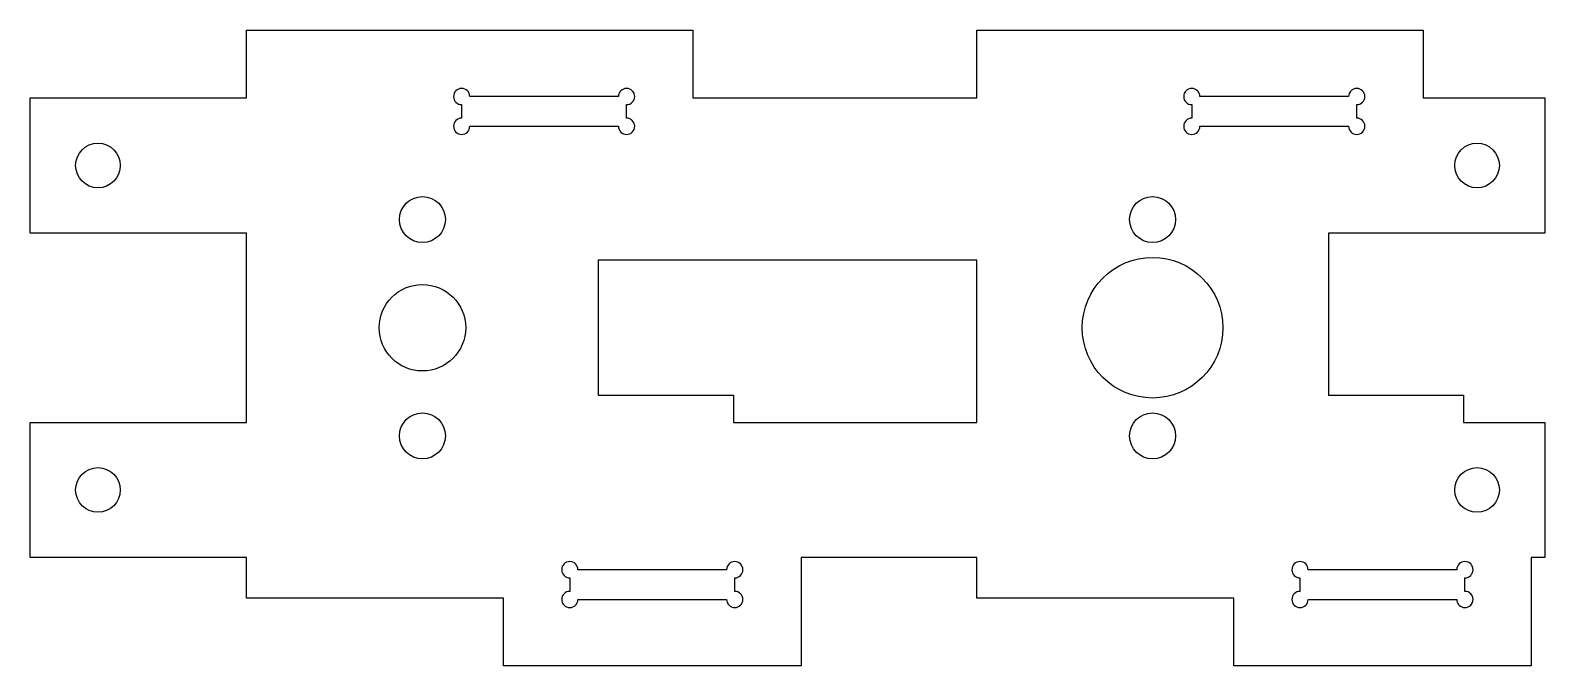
# Model space of a CAD drawing. Header units: millimetres. Extents: x 0 to 112, y 0 to 47.
import ezdxf

# ---------------------------------------------------------------- set-up
doc = ezdxf.new("R2010")
doc.units = ezdxf.units.MM

msp = doc.modelspace()

# ---------------------------------------------------------------- linework, layer by layer
for p, q in [((16, 42), (16, 47)), ((16, 47), (49, 47)), ((49, 47), (49, 42)), ((70, 42), (70, 47)), ((70, 47), (103, 47)), ((103, 47), (103, 42)), ((0, 32), (0, 42)), ((0, 42), (16, 42)), ((31.9, 41.5), (31.9, 40.5)), ((43.5, 42.1), (32.5, 42.1)), ((44.1, 40.5), (44.1, 41.5)), ((49, 42), (70, 42)), ((85.9, 41.5), (85.9, 40.5)), ((97.5, 42.1), (86.5, 42.1)), ((98.1, 40.5), (98.1, 41.5)), ((103, 42), (112, 42)), ((112, 42), (112, 32)), ((32.5, 39.9), (43.5, 39.9)), ((86.5, 39.9), (97.5, 39.9)), ((16, 32), (0, 32)), ((16, 18), (16, 32)), ((112, 32), (96, 32)), ((96, 32), (96, 20)), ((70, 30), (42, 30)), ((42, 30), (42, 20)), ((70, 18), (70, 30)), ((42, 20), (52, 20)), ((52, 20), (52, 18)), ((96, 20), (106, 20)), ((106, 20), (106, 18)), ((0, 8), (0, 18)), ((0, 18), (16, 18)), ((52, 18), (70, 18)), ((106, 18), (112, 18)), ((112, 18), (112, 8)), ((16, 8), (0, 8)), ((16, 5), (16, 8)), ((70, 8), (57, 8)), ((57, 8), (57, 0)), ((70, 5), (70, 8)), ((112, 8), (111, 8)), ((111, 8), (111, 0)), ((51.5, 7.1), (40.5, 7.1)), ((105.5, 7.1), (94.5, 7.1)), ((39.9, 6.5), (39.9, 5.5)), ((52.1, 5.5), (52.1, 6.5)), ((93.9, 6.5), (93.9, 5.5)), ((106.1, 5.5), (106.1, 6.5)), ((35, 5), (16, 5)), ((35, 0), (35, 5)), ((40.5, 4.9), (51.5, 4.9)), ((89, 5), (70, 5)), ((89, 0), (89, 5)), ((94.5, 4.9), (105.5, 4.9)), ((57, 0), (35, 0)), ((111, 0), (89, 0))]:
    msp.add_line(p, q)
for centre, radius in [((5, 37), 1.65), ((107, 37), 1.65), ((29, 33), 1.7), ((83, 33), 1.7), ((83, 25), 5.2), ((29, 25), 3.2), ((29, 17), 1.7), ((83, 17), 1.7), ((5, 13), 1.65), ((107, 13), 1.65)]:
    msp.add_circle(centre, radius)
for centre, start, end in [((31.9, 42.1), 0, 270), ((44.1, 42.1), -90, 180), ((85.9, 42.1), 0, 270), ((98.1, 42.1), -90, 180), ((31.9, 39.9), 90, 360), ((44.1, 39.9), 180, 450), ((85.9, 39.9), 90, 360), ((98.1, 39.9), 180, 450), ((39.9, 7.1), 360, 630), ((52.1, 7.1), 270, 540), ((93.9, 7.1), 360, 630), ((106.1, 7.1), 270, 540), ((39.9, 4.9), 90, 360), ((52.1, 4.9), 180, 450), ((93.9, 4.9), 90, 360), ((106.1, 4.9), 180, 450)]:
    msp.add_arc(centre, 0.6, start, end)

doc.saveas('drawing.dxf')
